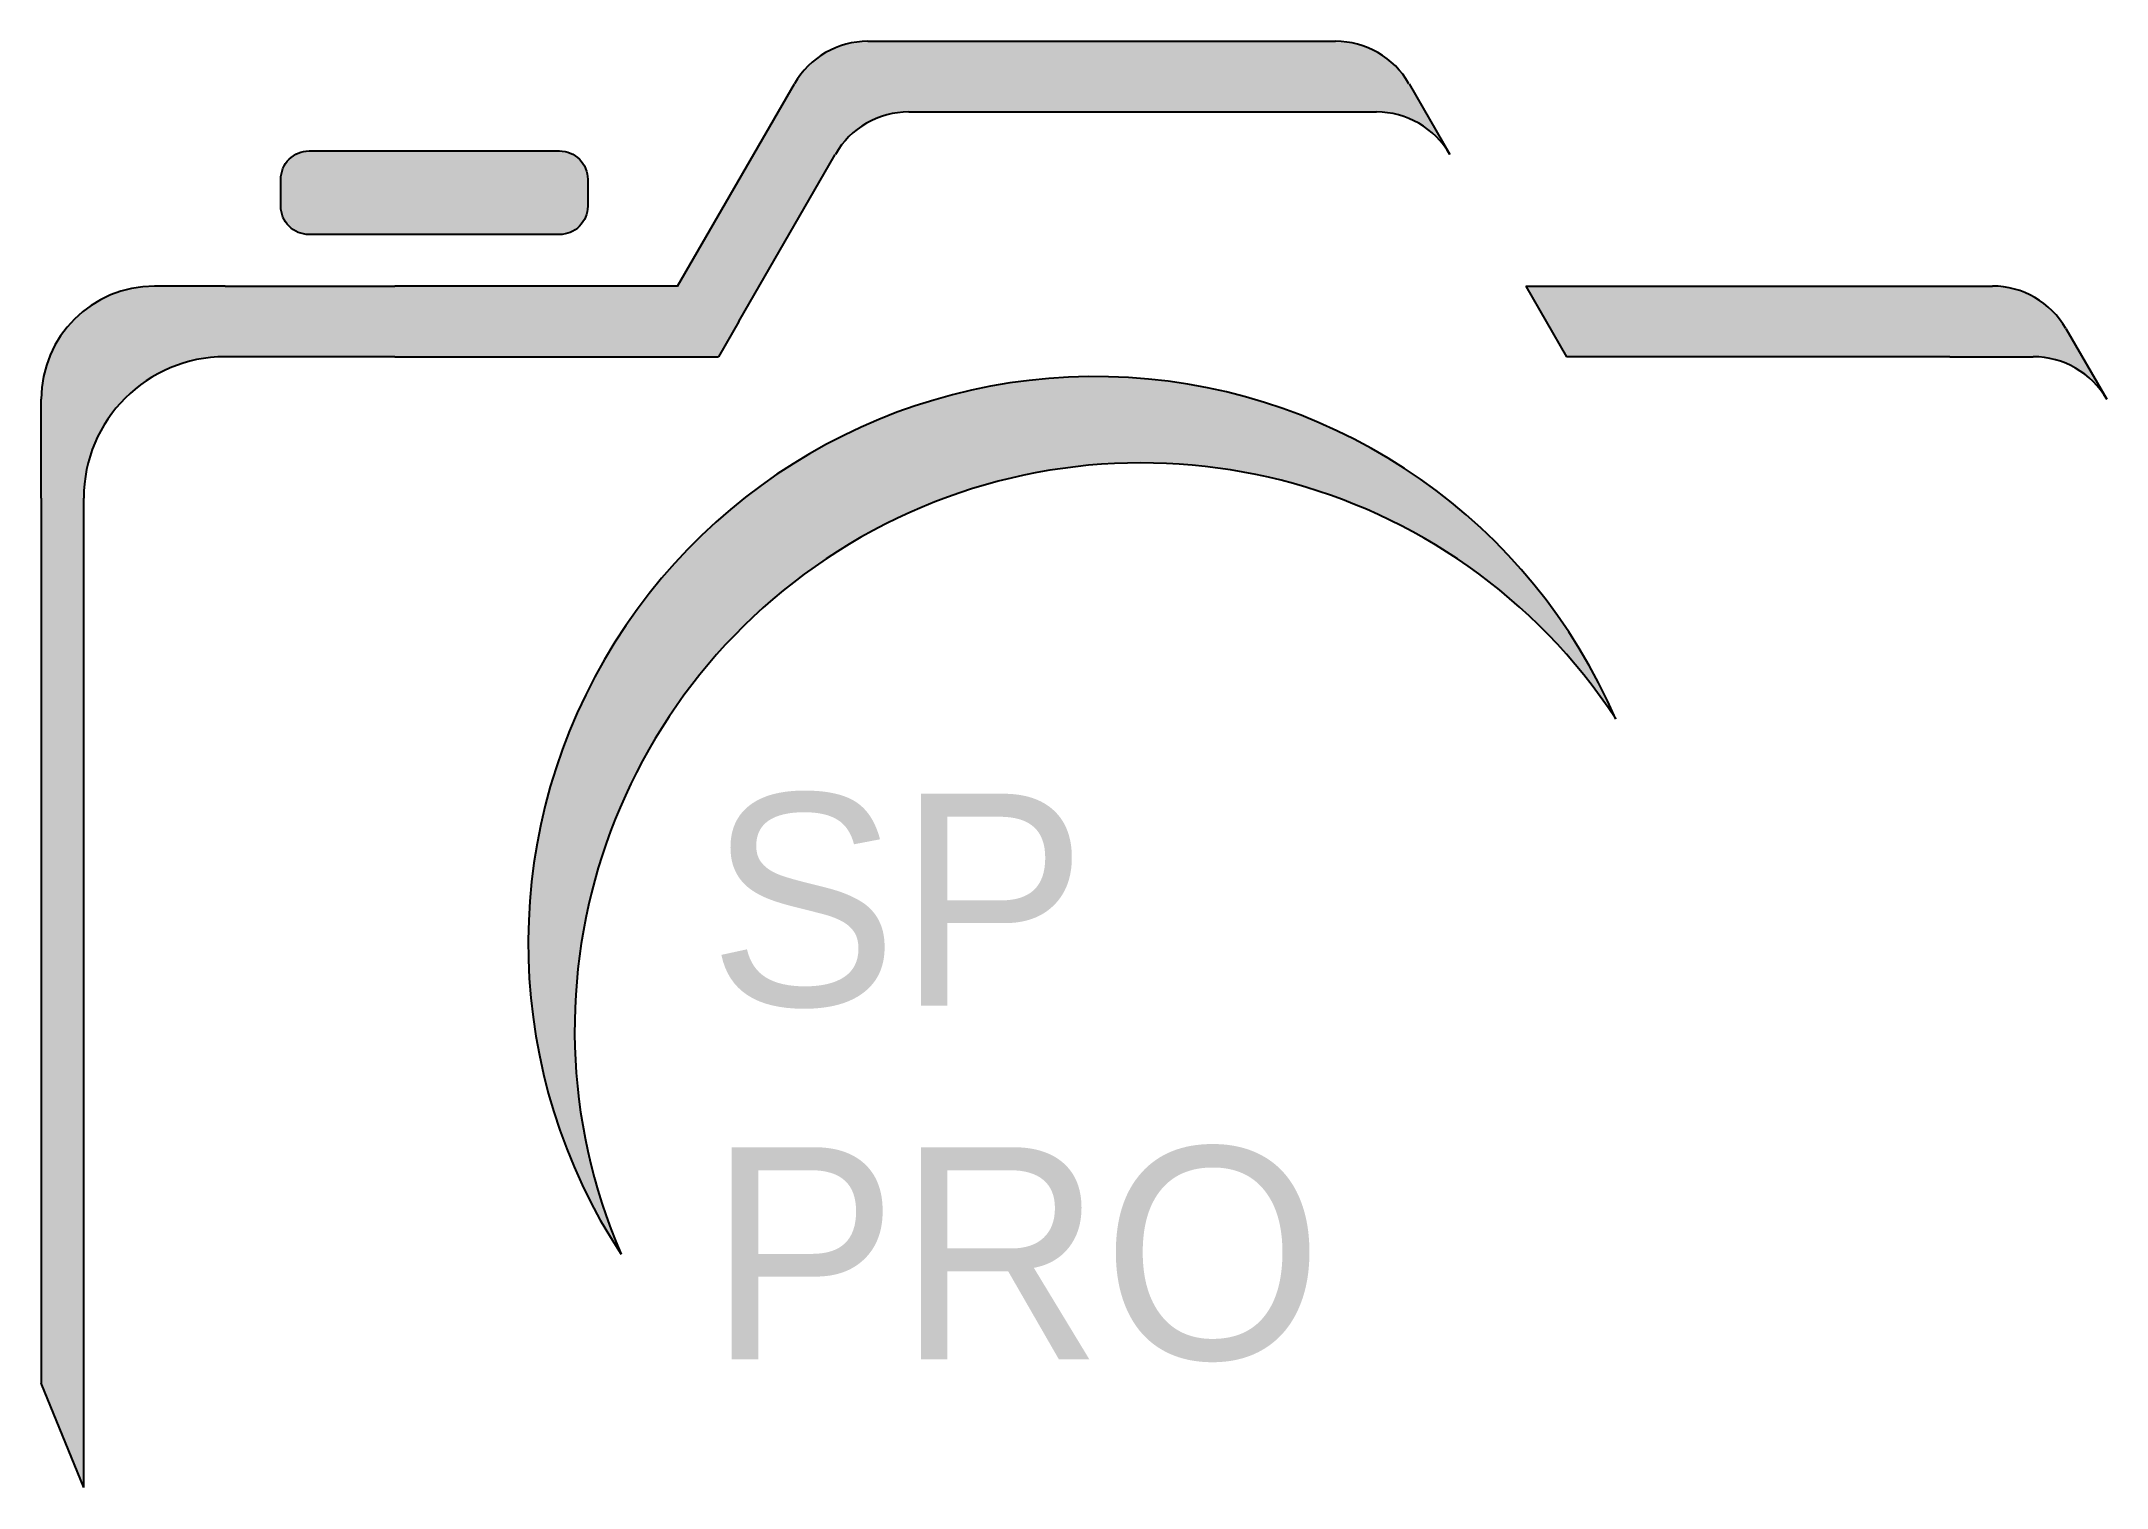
# Model space of a CAD drawing. Header units: millimetres. Extents: x 77 to 223, y 82 to 184.
import ezdxf

# ---------------------------------------------------------------- set-up
doc = ezdxf.new("R2010")
doc.units = ezdxf.units.MM
doc.styles.get("Standard").update_dxf_attribs({"font": 'arial_0.ttf'})

msp = doc.modelspace()

# ---------------------------------------------------------------- hatches: boundary and pattern name
h = msp.add_hatch(color=256)
h.dxf.hatch_style = 1
h.paths.add_polyline_path([(95.79, 176.11, 0.414214), (93.79, 174.11), (93.79, 172.2, 0.414214), (95.79, 170.2), (113.5, 170.2, 0.414214), (115.5, 172.2), (115.5, 174.11, 0.414214), (113.5, 176.11)], flags=17)
h.paths.add_polyline_path([(89.85, 161.55), (101.85, 161.55), (121.85, 161.55), (124.74, 161.55), (126.18, 164.05), (133.01, 175.87, -0.267949), (138.21, 178.87), (171.28, 178.87, -0.267949), (176.47, 175.87), (173.59, 180.87, 0.267949), (168.39, 183.87), (135.32, 183.87, 0.267949), (130.12, 180.87), (121.85, 166.55), (101.85, 166.55), (89.85, 166.55), (84.85, 166.55, 0.414214), (76.85, 158.55), (76.85, 151.55), (76.85, 88.93), (79.85, 81.55), (79.85, 151.55, -0.414214)])
h.paths.add_polyline_path([(181.85, 166.55), (184.74, 161.55), (211.85, 161.55), (217.74, 161.55, -0.267949), (222.94, 158.55), (220.05, 163.55, 0.267949), (214.85, 166.55)])
h.paths.add_polyline_path([(188.22, 135.92, 1.090629), (117.86, 98.06, -0.916902)])

# ---------------------------------------------------------------- linework, layer by layer
for p, q in [((135.32, 183.87), (168.39, 183.87)), ((121.85, 166.55), (130.12, 180.87)), ((173.59, 180.87), (176.47, 175.87)), ((138.21, 178.87), (171.28, 178.87)), ((126.18, 164.05), (133.01, 175.87)), ((89.85, 166.55), (84.85, 166.55)), ((89.85, 166.55), (101.85, 166.55)), ((121.85, 166.55), (101.85, 166.55)), ((181.85, 166.55), (214.85, 166.55)), ((181.85, 166.55), (184.74, 161.55)), ((126.18, 164.05), (124.74, 161.55)), ((220.05, 163.55), (222.94, 158.55)), ((101.85, 161.55), (89.85, 161.55)), ((101.85, 161.55), (121.85, 161.55)), ((121.85, 161.55), (124.74, 161.55)), ((211.85, 161.55), (184.74, 161.55)), ((211.85, 161.55), (217.74, 161.55)), ((76.85, 151.55), (76.85, 158.55)), ((76.85, 151.55), (76.85, 88.93)), ((79.85, 81.55), (79.85, 151.55)), ((79.85, 81.55), (76.85, 88.93))]:
    msp.add_line(p, q)
msp.add_lwpolyline([(95.79, 176.11), (113.5, 176.11, -0.414214), (115.5, 174.11), (115.5, 172.2, -0.414214), (113.5, 170.2), (95.79, 170.2, -0.414214), (93.79, 172.2), (93.79, 174.11, -0.414214)], format="xyb", close=True)
for centre, radius, start, end in [((135.32, 177.87), 6, 90, 150), ((168.39, 177.87), 6, 30, 90), ((138.21, 172.87), 6, 90, 150), ((171.28, 172.87), 6, 30, 90), ((84.85, 158.55), 8, 90, 180), ((214.85, 160.55), 6, 30, 90), ((89.85, 151.55), 10, 90, 180), ((217.74, 155.55), 6, 30, 90), ((151.39, 120.05), 40.1, 23.3218, 213.2507), ((154.68, 113.94), 40.1, 33.2507, 203.3218)]:
    msp.add_arc(centre, radius, start, end)

# ---------------------------------------------------------------- texts
at = {"insert": (124.04, 130.64), "char_height": 15, "attachment_point": 1}
msp.add_mtext_dynamic_manual_height_columns('{\\fBen Pioneer|b0|i0|c0|p82;SP\\PPRO}', width=97.561, gutter_width=12.5, heights=[0], dxfattribs=at)

doc.saveas('drawing.dxf')
